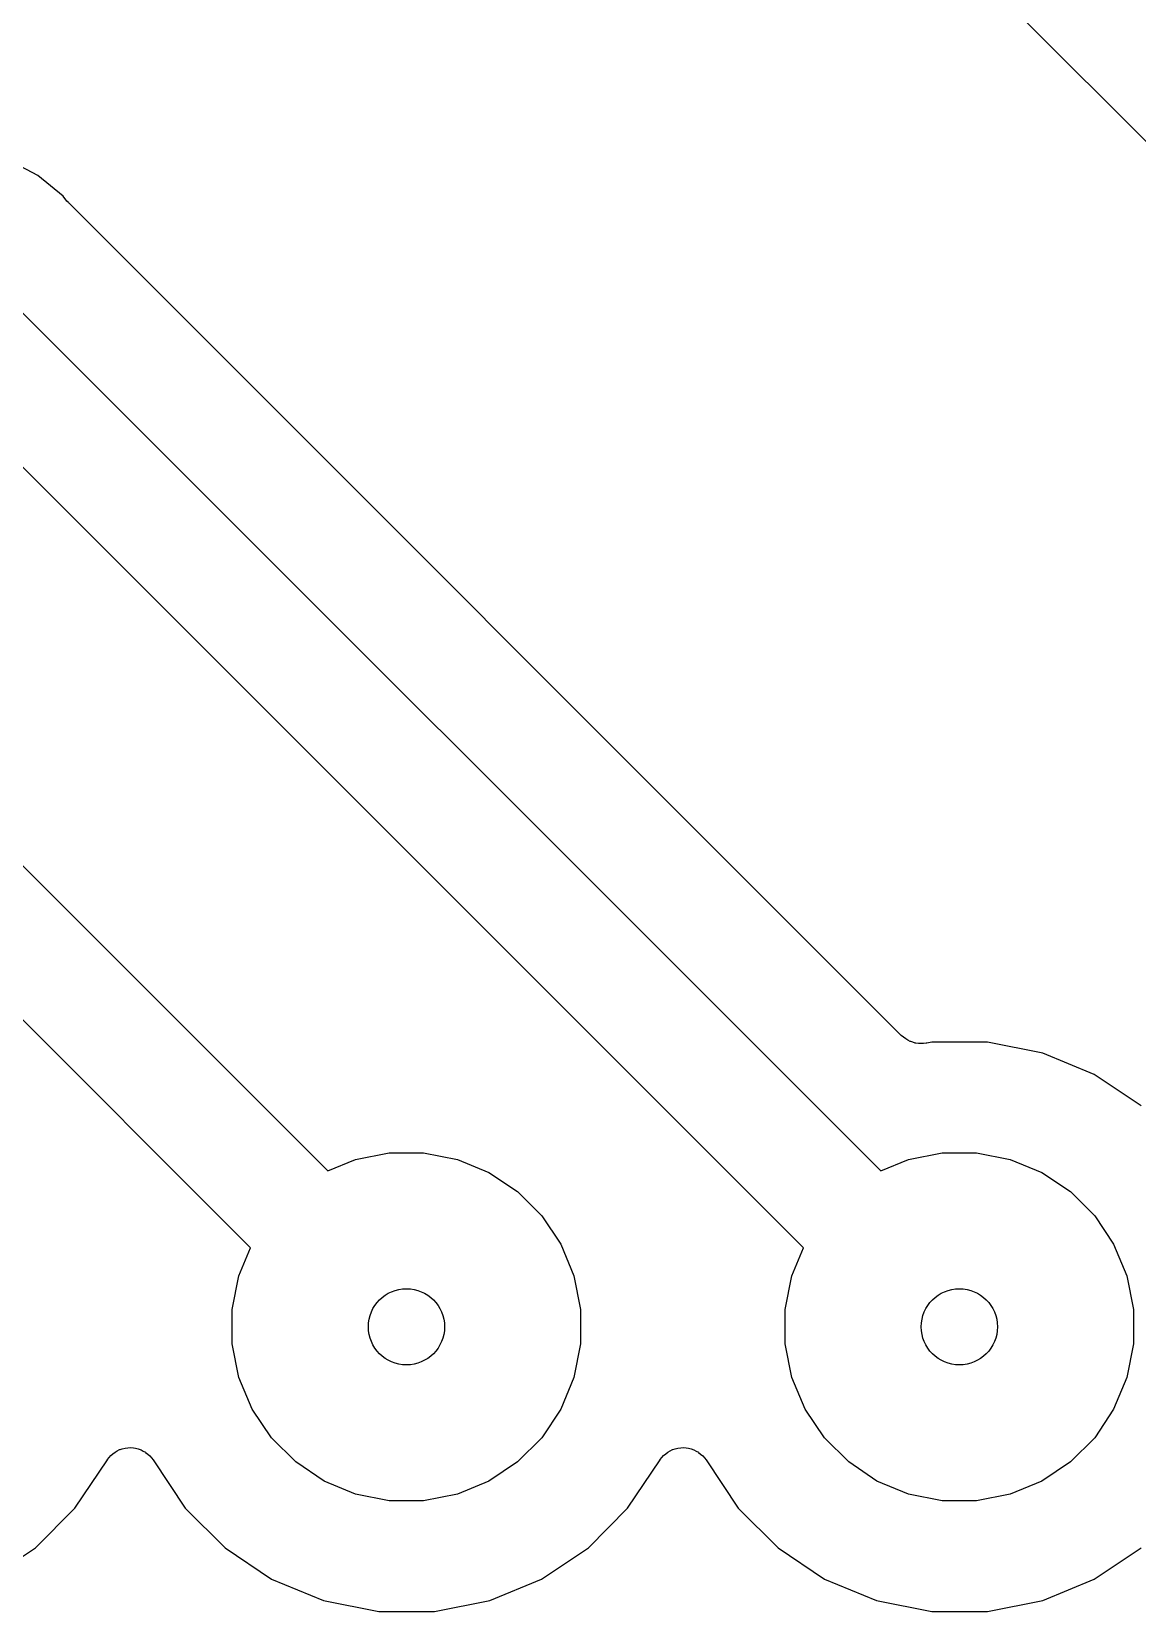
# Model space of a CAD drawing. Extents: x 1.5 to 15, y -8.3 to -3.1.
# Drawn here: x 14.2428 to 14.4428, y -3.9199 to -3.6341 of the extents above; entities that cross this region are included whole.
import ezdxf

# ---------------------------------------------------------------- set-up
doc = ezdxf.new("R2010")
doc.units = 0
doc.header["$MEASUREMENT"] = 0
doc.layers.add('BLACK', color=7, linetype='CONTINUOUS')

msp = doc.modelspace()

# ---------------------------------------------------------------- linework, layer by layer
at = {"layer": 'BLACK', "linetype": 'CONTINUOUS'}
for p, q in [((14.3086, -3.51822), (14.6004, -3.81002)), ((14.2439, -3.66011), (14.2387, -3.65733)), ((14.2485, -3.66384), (14.2439, -3.66011)), ((14.2492, -3.66478), (14.2485, -3.66384)), ((14.2494, -3.66493), (14.2492, -3.66478)), ((14.2495, -3.6651), (14.2494, -3.66493)), ((14.2496, -3.66515), (14.2495, -3.6651)), ((14.4001, -3.81572), (14.2496, -3.66515)), ((14.2346, -3.67842), (14.3964, -3.84022)), ((14.3824, -3.85414), (14.2232, -3.69488)), ((14.1739, -3.71779), (14.2964, -3.84022)), ((14.2824, -3.85414), (14.1626, -3.73425)), ((14.4005, -3.81601), (14.4001, -3.81572)), ((14.4009, -3.81631), (14.4005, -3.81601)), ((14.4009, -3.81632), (14.4009, -3.81631)), ((14.4009, -3.81634), (14.4009, -3.81632)), ((14.4013, -3.81656), (14.4009, -3.81634)), ((14.4017, -3.81678), (14.4013, -3.81656)), ((14.4017, -3.81679), (14.4017, -3.81678)), ((14.4018, -3.8168), (14.4017, -3.81679)), ((14.4022, -3.81694), (14.4018, -3.8168)), ((14.4026, -3.81708), (14.4022, -3.81694)), ((14.4027, -3.81708), (14.4026, -3.81708)), ((14.4027, -3.81709), (14.4027, -3.81708)), ((14.4032, -3.81713), (14.4027, -3.81709)), ((14.4036, -3.81718), (14.4032, -3.81713)), ((14.4037, -3.81718), (14.4036, -3.81718)), ((14.4036, -3.81718), (14.4036, -3.81718)), ((14.4041, -3.81714), (14.4037, -3.81718)), ((14.4046, -3.8171), (14.4041, -3.81714)), ((14.4047, -3.81709), (14.4046, -3.81709)), ((14.4046, -3.81709), (14.4046, -3.81709)), ((14.4046, -3.81709), (14.4046, -3.81709)), ((14.4046, -3.81709), (14.4046, -3.8171)), ((14.4056, -3.81691), (14.4047, -3.81709)), ((14.4157, -3.81691), (14.4056, -3.81691)), ((14.4257, -3.81889), (14.4157, -3.81691)), ((14.435, -3.82277), (14.4257, -3.81889)), ((14.4435, -3.82841), (14.435, -3.82277)), ((14.2964, -3.84022), (14.3014, -3.83812)), ((14.3014, -3.83812), (14.3075, -3.83691)), ((14.3075, -3.83691), (14.3137, -3.83691)), ((14.3137, -3.83691), (14.3198, -3.83812)), ((14.3198, -3.83812), (14.3255, -3.84049)), ((14.3964, -3.84022), (14.4014, -3.83812)), ((14.4014, -3.83812), (14.4075, -3.83691)), ((14.4075, -3.83691), (14.4137, -3.83691)), ((14.4137, -3.83691), (14.4198, -3.83812)), ((14.4198, -3.83812), (14.4255, -3.84049)), ((14.3255, -3.84049), (14.3307, -3.84394)), ((14.4255, -3.84049), (14.4307, -3.84394)), ((14.3307, -3.84394), (14.3351, -3.84833)), ((14.4307, -3.84394), (14.4351, -3.84833)), ((14.3351, -3.84833), (14.3385, -3.85349)), ((14.4351, -3.84833), (14.4385, -3.85349)), ((14.2803, -3.85922), (14.2824, -3.85414)), ((14.3385, -3.85349), (14.3409, -3.85922)), ((14.3803, -3.85922), (14.3824, -3.85414)), ((14.4385, -3.85349), (14.4409, -3.85922)), ((14.2791, -3.8653), (14.2803, -3.85922)), ((14.3409, -3.85922), (14.3421, -3.8653)), ((14.3791, -3.8653), (14.3803, -3.85922)), ((14.4409, -3.85922), (14.4421, -3.8653)), ((14.2791, -3.87151), (14.2791, -3.8653)), ((14.3421, -3.8653), (14.3421, -3.87151)), ((14.3791, -3.87151), (14.3791, -3.8653)), ((14.4421, -3.8653), (14.4421, -3.87151)), ((14.2803, -3.87759), (14.2791, -3.87151)), ((14.3421, -3.87151), (14.3409, -3.87759)), ((14.3803, -3.87759), (14.3791, -3.87151)), ((14.4421, -3.87151), (14.4409, -3.87759)), ((14.2827, -3.88332), (14.2803, -3.87759)), ((14.3409, -3.87759), (14.3385, -3.88332)), ((14.3827, -3.88332), (14.3803, -3.87759)), ((14.4409, -3.87759), (14.4385, -3.88332)), ((14.2862, -3.88848), (14.2827, -3.88332)), ((14.3385, -3.88332), (14.3351, -3.88848)), ((14.3862, -3.88848), (14.3827, -3.88332)), ((14.4385, -3.88332), (14.4351, -3.88848)), ((14.2906, -3.89287), (14.2862, -3.88848)), ((14.3351, -3.88848), (14.3307, -3.89287)), ((14.3906, -3.89287), (14.3862, -3.88848)), ((14.4351, -3.88848), (14.4307, -3.89287)), ((14.2506, -3.90123), (14.2565, -3.89249)), ((14.2565, -3.89243), (14.2568, -3.89206)), ((14.2565, -3.89245), (14.2565, -3.89243)), ((14.2565, -3.89249), (14.2565, -3.89245)), ((14.2565, -3.89245), (14.2565, -3.89245)), ((14.2565, -3.89245), (14.2565, -3.89245)), ((14.2568, -3.89206), (14.2571, -3.8917)), ((14.2571, -3.89168), (14.2575, -3.89139)), ((14.2571, -3.89169), (14.2571, -3.89168)), ((14.2571, -3.8917), (14.2571, -3.89169)), ((14.2575, -3.89139), (14.2579, -3.89109)), ((14.2579, -3.89107), (14.2583, -3.89085)), ((14.2579, -3.89108), (14.2579, -3.89107)), ((14.2579, -3.89109), (14.2579, -3.89108)), ((14.2583, -3.89085), (14.2587, -3.89063)), ((14.2587, -3.89063), (14.2588, -3.89063)), ((14.2588, -3.89062), (14.2592, -3.89049)), ((14.2588, -3.89063), (14.2588, -3.89062)), ((14.2592, -3.89049), (14.2597, -3.89036)), ((14.2597, -3.89035), (14.2602, -3.89031)), ((14.2597, -3.89036), (14.2597, -3.89035)), ((14.2597, -3.89036), (14.2597, -3.89036)), ((14.2602, -3.89031), (14.2607, -3.89027)), ((14.2607, -3.89027), (14.2607, -3.89027)), ((14.2607, -3.89027), (14.2607, -3.89027)), ((14.2607, -3.89027), (14.2612, -3.89032)), ((14.2612, -3.89032), (14.2616, -3.89036)), ((14.2616, -3.89036), (14.2616, -3.89037)), ((14.2616, -3.89037), (14.2616, -3.89037)), ((14.2616, -3.89037), (14.2621, -3.89051)), ((14.2621, -3.89051), (14.2626, -3.89065)), ((14.2626, -3.89065), (14.2626, -3.89066)), ((14.2626, -3.89066), (14.2626, -3.89066)), ((14.2626, -3.89066), (14.263, -3.89089)), ((14.263, -3.89089), (14.2634, -3.89111)), ((14.2634, -3.89111), (14.2634, -3.89112)), ((14.2634, -3.89112), (14.2634, -3.89113)), ((14.2634, -3.89113), (14.2638, -3.89144)), ((14.2638, -3.89144), (14.2642, -3.89173)), ((14.2642, -3.89173), (14.2642, -3.89174)), ((14.2642, -3.89174), (14.2642, -3.89175)), ((14.2642, -3.89175), (14.2645, -3.89212)), ((14.2645, -3.89212), (14.2648, -3.89249)), ((14.2648, -3.89249), (14.2706, -3.90123)), ((14.3506, -3.90123), (14.3565, -3.89249)), ((14.3565, -3.89243), (14.3568, -3.89206)), ((14.3565, -3.89245), (14.3565, -3.89243)), ((14.3565, -3.89249), (14.3565, -3.89245)), ((14.3565, -3.89245), (14.3565, -3.89245)), ((14.3565, -3.89245), (14.3565, -3.89245)), ((14.3568, -3.89206), (14.3571, -3.8917)), ((14.3571, -3.89168), (14.3575, -3.89139)), ((14.3571, -3.89169), (14.3571, -3.89168)), ((14.3571, -3.8917), (14.3571, -3.89169)), ((14.3575, -3.89139), (14.3579, -3.89109)), ((14.3579, -3.89107), (14.3583, -3.89085)), ((14.3579, -3.89108), (14.3579, -3.89107)), ((14.3579, -3.89109), (14.3579, -3.89108)), ((14.3583, -3.89085), (14.3587, -3.89063)), ((14.3587, -3.89063), (14.3588, -3.89063)), ((14.3588, -3.89062), (14.3592, -3.89049)), ((14.3588, -3.89063), (14.3588, -3.89062)), ((14.3592, -3.89049), (14.3597, -3.89036)), ((14.3597, -3.89035), (14.3602, -3.89031)), ((14.3597, -3.89036), (14.3597, -3.89035)), ((14.3597, -3.89036), (14.3597, -3.89036)), ((14.3602, -3.89031), (14.3607, -3.89027)), ((14.3607, -3.89027), (14.3607, -3.89027)), ((14.3607, -3.89027), (14.3607, -3.89027)), ((14.3607, -3.89027), (14.3612, -3.89032)), ((14.3612, -3.89032), (14.3616, -3.89036)), ((14.3616, -3.89036), (14.3616, -3.89037)), ((14.3616, -3.89037), (14.3616, -3.89037)), ((14.3616, -3.89037), (14.3621, -3.89051)), ((14.3621, -3.89051), (14.3626, -3.89065)), ((14.3626, -3.89065), (14.3626, -3.89066)), ((14.3626, -3.89066), (14.3626, -3.89066)), ((14.3626, -3.89066), (14.363, -3.89089)), ((14.363, -3.89089), (14.3634, -3.89111)), ((14.3634, -3.89111), (14.3634, -3.89112)), ((14.3634, -3.89112), (14.3634, -3.89113)), ((14.3634, -3.89113), (14.3638, -3.89144)), ((14.3638, -3.89144), (14.3642, -3.89173)), ((14.3642, -3.89173), (14.3642, -3.89174)), ((14.3642, -3.89174), (14.3642, -3.89175)), ((14.3642, -3.89175), (14.3645, -3.89212)), ((14.3645, -3.89212), (14.3648, -3.89249)), ((14.3648, -3.89249), (14.3706, -3.90123)), ((14.2957, -3.89632), (14.2906, -3.89287)), ((14.3307, -3.89287), (14.3255, -3.89632)), ((14.3957, -3.89632), (14.3906, -3.89287)), ((14.4307, -3.89287), (14.4255, -3.89632)), ((14.3014, -3.89869), (14.2957, -3.89632)), ((14.3255, -3.89632), (14.3198, -3.89869)), ((14.4014, -3.89869), (14.3957, -3.89632)), ((14.4255, -3.89632), (14.4198, -3.89869)), ((14.2435, -3.90841), (14.2506, -3.90123)), ((14.2706, -3.90123), (14.2778, -3.90841)), ((14.3075, -3.8999), (14.3014, -3.89869)), ((14.3137, -3.8999), (14.3075, -3.8999)), ((14.3198, -3.89869), (14.3137, -3.8999)), ((14.3435, -3.90841), (14.3506, -3.90123)), ((14.3706, -3.90123), (14.3778, -3.90841)), ((14.4075, -3.8999), (14.4014, -3.89869)), ((14.4137, -3.8999), (14.4075, -3.8999)), ((14.4198, -3.89869), (14.4137, -3.8999)), ((14.235, -3.91404), (14.2435, -3.90841)), ((14.2778, -3.90841), (14.2862, -3.91404)), ((14.335, -3.91404), (14.3435, -3.90841)), ((14.3778, -3.90841), (14.3862, -3.91404)), ((14.435, -3.91404), (14.4435, -3.90841)), ((14.2862, -3.91404), (14.2956, -3.91792)), ((14.3257, -3.91792), (14.335, -3.91404)), ((14.3862, -3.91404), (14.3956, -3.91792)), ((14.4257, -3.91792), (14.435, -3.91404)), ((14.2956, -3.91792), (14.3056, -3.9199)), ((14.3157, -3.9199), (14.3257, -3.91792)), ((14.3956, -3.91792), (14.4056, -3.9199)), ((14.4157, -3.9199), (14.4257, -3.91792)), ((14.3056, -3.9199), (14.3157, -3.9199)), ((14.4056, -3.9199), (14.4157, -3.9199))]:
    msp.add_line(p, q, dxfattribs=at)
at = {"layer": 'BLACK'}
for centre in [(14.3106, -3.86841), (14.4106, -3.86841)]:
    msp.add_circle(centre, 0.00689, dxfattribs=at)

doc.saveas('drawing.dxf')
